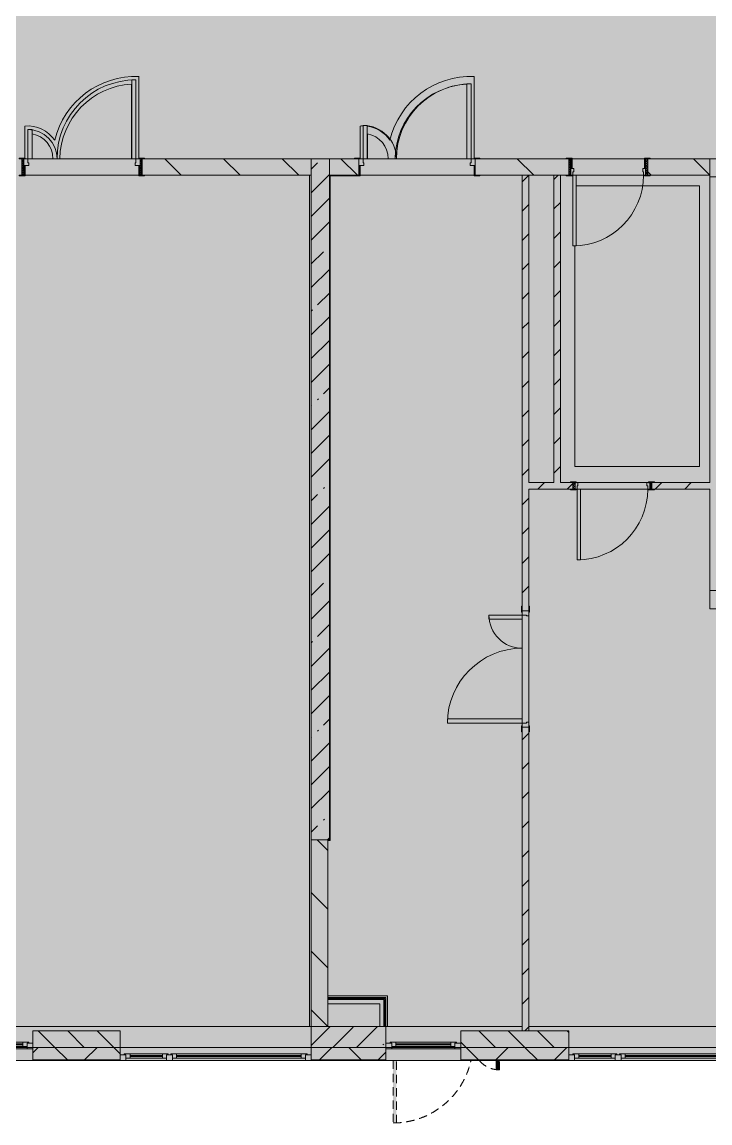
# Model space of a CAD drawing. Header units: millimetres. Extents: x 81037 to 284518, y -8553 to 29000.
# Drawn here: x 261157 to 269438, y -1010 to 12246 of the extents above; entities that cross this region are included whole.
import ezdxf

# ---------------------------------------------------------------- set-up
doc = ezdxf.new("R2010")
doc.units = ezdxf.units.MM
doc.linetypes.add('200_ШТРИХ__ш1_п0_6_', pattern=[160, 100, -60])
for name, color, linetype, lineweight, true_color in [('A-DETL-2', 7, 'Continuous', 5, 0x737373), ('A-DOOR-3', 7, 'Continuous', 5, 0xb7b7b7), ('A-DOOR-4', 7, 'Continuous', 5, 0xe2e2e2), ('A-DOOR-5', 7, 'Continuous', 5, 0xaaaaaa), ('A-DOOR-FRAM-3', 7, 'Continuous', 5, 0xe2e2e2), ('A-DOOR-FRAM-4', 7, 'Continuous', 5, 0xb7b7b7), ('A-DOOR-FRAM-5', 7, 'Continuous', 5, 0xaaaaaa), ('A-FLOR-3', 7, 'Continuous', 5, 0xb7b7b7), ('A-GLAZ-1', 7, 'Continuous', 5, 0x737373), ('A-WALL-5', 7, 'Continuous', 5, 0x737373), ('A-WALL-6', 7, 'Continuous', 9, 0x737373), ('I-WALL-5', 7, 'Continuous', 9, 0xe7e7e7), ('I-WALL-7', 7, 'Continuous', 5, 0x737373), ('S-COLS-2', 7, 'Continuous', 5, 0x737373)]:
    doc.layers.add(name, color=color, linetype=linetype, lineweight=lineweight, true_color=true_color)
doc.layers.add('A-DETL-GENF-6', color=7, linetype='Continuous', lineweight=9, true_color=0xc0c0c0, transparency=0.4)
for name, color, linetype, lineweight in [('A-DETL-MBND-1', 7, '200_ШТРИХ__ш1_п0_6_', 9), ('A-WALL-4', 7, 'Continuous', 5), ('I-WALL-6', 7, 'Continuous', 5), ('S-COLS-1', 7, 'Continuous', 5)]:
    doc.layers.add(name, color=color, linetype=linetype, lineweight=lineweight)
pattern_1 = [(135, (157507.65, 0), (-353.5534, -353.5534), [])]
pattern_2 = [(45, (157507.65, 0), (-176.7767, 176.7767), [])]
pattern_3 = [(45, (157507.65, 0), (-285.1231, 285.1231), []), (45, (157792.77, 0), (-285.1231, 285.1231), [504.031, -100.806, 16.764, -84.042])]
pattern_4 = [(45, (157507.65, 0), (-530.33, 530.33), []), (135, (157507.65, 0), (-530.33, -530.33), [])]

# ---------------------------------------------------------------- blocks, each defined once
blk = doc.blocks.new('120_Окно_СКБ_1Ст - 120_Окно_СКБ_1Ст 900х2500_h_ с форточкой-22876038-2_1_3_птичка')
at = {"layer": 'A-GLAZ-1'}
for p, q in [((-450, -127), (-450, -57)), ((-450, -57), (-380, -57)), ((450, -57), (-450, -57)), ((-380, -127), (-450, -127)), ((-450, -127), (-400, -127)), ((-380, -127), (-400, -127)), ((-400, -127), (-400, -137)), ((-380, -57), (-380, -127)), ((380, -87), (-380, -87)), ((-380, -87), (-380, -127)), ((-330, -137), (-330, -87)), ((-330, -107), (330, -107)), ((330, -117), (-330, -117)), ((330, -137), (330, -87)), ((380, -127), (380, -57)), ((380, -57), (450, -57)), ((380, -127), (380, -87)), ((450, -127), (380, -127)), ((400, -127), (380, -127)), ((400, -127), (450, -127)), ((400, -137), (400, -127)), ((450, -57), (450, -127)), ((-400, -137), (400, -137)), ((400, -137), (-400, -137))]:
    blk.add_line(p, q, dxfattribs=at)
blk = doc.blocks.new('110_Дверь_СКБ_2Ст - Д-2а_л_ Из коридора на лестницу-32216062-2_1_3_птичка')
at = {"layer": 'A-DOOR-4'}
for points in [[(612.5, 100), (662.5, 100), (662.5, 1000), (612.5, 1000), (612.5, 333.1)], [(-587.5, 100), (-587.5, 500), (-637.5, 500), (-637.5, 100)], [(712.5, -100), (712.5, 20), (697.5, 20), (697.5, -100)]]:
    blk.add_hatch(color=256, dxfattribs=at).paths.add_polyline_path(points)
h = blk.add_hatch(color=256, dxfattribs=at)
h.paths.add_polyline_path([(652.5, 20), (712.5, 20), (712.5, 100), (662.5, 100), (662.5, 50), (652.5, 50)])
h.paths.add_polyline_path([(-687.5, 20), (-627.5, 20), (-627.5, 50), (-637.5, 50), (-637.5, 100), (-687.5, 100)])
at = {"layer": 'A-DOOR-FRAM-3'}
for points in [[(-672.5, 100), (-672.5, 108), (-742.5, 108), (-742.5, 100)], [(-672.5, -100), (-672.5, 20), (-687.5, 20), (-687.5, -100)], [(767.5, 100), (767.5, 108), (697.5, 108), (697.5, 100)], [(-672.5, -108), (-672.5, -100), (-742.5, -100), (-742.5, -108)], [(767.5, -108), (767.5, -100), (697.5, -100), (697.5, -108)]]:
    blk.add_hatch(color=256, dxfattribs=at).paths.add_polyline_path(points)
at = {"layer": 'A-DOOR-3'}
for p, q in [((662.5, 1000), (612.5, 1000)), ((612.5, 1000), (612.5, 100)), ((662.5, 100), (662.5, 1000)), ((-637.5, 500), (-637.5, 100)), ((-587.5, 500), (-637.5, 500)), ((-587.5, 100), (-587.5, 500)), ((-637.5, 100), (-587.5, 100)), ((612.5, 100), (662.5, 100))]:
    blk.add_line(p, q, dxfattribs=at)
for centre, radius, start, end in [((662.5, 100), 900, 90, 180), ((-637.5, 100), 400, 360, 90)]:
    blk.add_arc(centre, radius, start, end, dxfattribs=at)
at = {"layer": 'A-DOOR-FRAM-4'}
for p, q in [((-672.5, 108), (-742.5, 108)), ((-742.5, 108), (-742.5, 100)), ((-742.5, 100), (-672.5, 100)), ((-637.5, 100), (-687.5, 100)), ((-687.5, 100), (-687.5, 20)), ((-687.5, 20), (-627.5, 20)), ((-672.5, 20), (-687.5, 20)), ((-687.5, 20), (-687.5, -100)), ((-672.5, 100), (-672.5, 108)), ((-672.5, -100), (-672.5, 20)), ((-637.5, 50), (-637.5, 100)), ((-627.5, 50), (-637.5, 50)), ((-627.5, 20), (-627.5, 50)), ((662.5, 50), (652.5, 50)), ((652.5, 50), (652.5, 20)), ((652.5, 20), (712.5, 20)), ((662.5, 100), (662.5, 50)), ((712.5, 100), (662.5, 100)), ((767.5, 108), (697.5, 108)), ((697.5, 108), (697.5, 100)), ((697.5, 100), (767.5, 100)), ((712.5, 20), (697.5, 20)), ((697.5, 20), (697.5, -100)), ((712.5, 20), (712.5, 100)), ((712.5, -100), (712.5, 20)), ((767.5, 100), (767.5, 108)), ((-672.5, -100), (-742.5, -100)), ((-742.5, -100), (-742.5, -108)), ((-742.5, -108), (-672.5, -108)), ((-687.5, -100), (-672.5, -100)), ((-672.5, -108), (-672.5, -100)), ((697.5, -100), (712.5, -100)), ((767.5, -100), (697.5, -100)), ((697.5, -100), (697.5, -108)), ((697.5, -108), (767.5, -108)), ((767.5, -108), (767.5, -100))]:
    blk.add_line(p, q, dxfattribs=at)
blk = doc.blocks.new('110_Дверь_СКБ_1Ст_Внутренняя1 - Д-8 950x2100h_охрана-V105-2_1_3_птичка')
at = {"layer": 'A-DOOR-4'}
h = blk.add_hatch(color=256, dxfattribs=at)
h.paths.add_polyline_path([(437.5, 100), (437.5, 60), (427.5, 60), (427.5, 20), (462.5, 20), (461.2, 100)])
h.paths.add_polyline_path([(-437.5, 100), (-437.5, 20), (-402.5, 20), (-402.5, 60), (-412.5, 60), (-412.5, 100)])
at = {"layer": 'A-DOOR-5'}
h = blk.add_hatch(dxfattribs=at)
h.set_pattern_fill('FP_6', color=256, style=0, pattern_type=2)
h.set_pattern_definition([(135, (1826.41, 164.685), (-14.14214, -14.14214), []), (225, (1826.41, 164.685), (14.14214, -14.14214), [])])
h.paths.add_polyline_path([(487.5, 100), (462.5, 100), (462.5, -100), (487.5, -100)])
at = {"layer": 'A-DOOR-FRAM-3'}
for points in [[(397.5, 950), (397.5, 100), (437.5, 100), (437.5, 950)], [(-422.5, 108), (-492.5, 108), (-492.5, 100), (-422.5, 100)], [(-422.5, 20), (-437.5, 20), (-437.5, -100), (-422.5, -100)], [(461.2, 108), (447.5, 108), (447.5, 100), (517.5, 100), (517.5, 108)], [(461.2, 20), (447.5, 20), (447.5, -100), (462.5, -100), (462.5, 20)], [(-422.5, -100), (-492.5, -100), (-492.5, -108), (-422.5, -108)], [(517.5, -100), (447.5, -100), (447.5, -108), (517.5, -108)]]:
    blk.add_hatch(color=256, dxfattribs=at).paths.add_polyline_path(points)
at = {"layer": 'A-DOOR-FRAM-5'}
h = blk.add_hatch(dxfattribs=at)
h.set_pattern_fill('FP_7', color=256, style=0, pattern_type=2)
h.set_pattern_definition([(45, (-296.384, 164.685), (-14.1421, 14.1421), []), (135, (-296.384, 164.685), (-14.1421, -14.1421), [])])
h.paths.add_polyline_path([(-437.5, 100), (-462.5, 100), (-462.5, -100), (-437.5, -100)])
at = {"layer": 'A-DOOR-3'}
for p, q in [((437.5, 950), (397.5, 950)), ((397.5, 950), (397.5, 100)), ((437.5, 100), (437.5, 950)), ((397.5, 100), (437.5, 100))]:
    blk.add_line(p, q, dxfattribs=at)
blk.add_arc((437.5, 100), 850, 90, 180, dxfattribs=at)
at = {"layer": 'A-DOOR-FRAM-4'}
for p, q in [((-422.5, 108), (-492.5, 108)), ((-492.5, 108), (-492.5, 100)), ((-492.5, 100), (-422.5, 100)), ((-437.5, 100), (-462.5, 100)), ((-462.5, 100), (-462.5, -100)), ((-412.5, 100), (-437.5, 100)), ((-437.5, 100), (-437.5, 20)), ((-437.5, -100), (-437.5, 100)), ((-422.5, 100), (-437.5, 100)), ((-437.5, 100), (-437.5, 99)), ((-437.5, 99), (-422.5, 99)), ((-437.5, 20), (-402.5, 20)), ((-422.5, 20), (-437.5, 20)), ((-437.5, 20), (-437.5, -100)), ((-422.5, 100), (-422.5, 108)), ((-422.5, 99), (-422.5, 100)), ((-422.5, -100), (-422.5, 20)), ((-412.5, 60), (-412.5, 100)), ((-402.5, 60), (-412.5, 60)), ((-402.5, 20), (-402.5, 60)), ((437.5, 60), (427.5, 60)), ((427.5, 60), (427.5, 20)), ((427.5, 20), (462.5, 20)), ((437.5, 100), (437.5, 60)), ((462.5, 100), (437.5, 100)), ((517.5, 108), (447.5, 108)), ((447.5, 108), (447.5, 100)), ((462.5, 100), (447.5, 100)), ((447.5, 100), (447.5, 99)), ((447.5, 100), (517.5, 100)), ((447.5, 99), (462.5, 99)), ((462.5, 20), (447.5, 20)), ((447.5, 20), (447.5, -100)), ((462.5, 20), (462.5, 100)), ((487.5, 100), (462.5, 100)), ((462.5, 100), (462.5, -100)), ((462.5, 99), (462.5, 100)), ((462.5, -100), (462.5, 20)), ((487.5, -100), (487.5, 100)), ((517.5, 100), (517.5, 108)), ((-422.5, -100), (-492.5, -100)), ((-492.5, -100), (-492.5, -108)), ((-492.5, -108), (-422.5, -108)), ((-462.5, -100), (-437.5, -100)), ((-437.5, -100), (-422.5, -100)), ((-422.5, -108), (-422.5, -100)), ((447.5, -100), (462.5, -100)), ((517.5, -100), (447.5, -100)), ((447.5, -100), (447.5, -108)), ((447.5, -108), (517.5, -108)), ((462.5, -100), (487.5, -100)), ((517.5, -108), (517.5, -100))]:
    blk.add_line(p, q, dxfattribs=at)
blk = doc.blocks.new('110_Дверь_СКБ_1Ст_Внутренняя1 - Д-8 950x2100h_охрана-V106-2_1_3_птичка')
at = {"layer": 'A-DOOR-4'}
h = blk.add_hatch(color=256, dxfattribs=at)
h.paths.add_polyline_path([(437, 40), (437, 0), (427, 0), (427, -40), (462, -40), (462, 40)])
h.paths.add_polyline_path([(-413, 40), (-438, 40), (-438, -40), (-403, -40), (-403, 0), (-413, 0)])
at = {"layer": 'A-DOOR-5'}
h = blk.add_hatch(dxfattribs=at)
h.set_pattern_fill('FP_15', color=256, style=0, pattern_type=2)
h.set_pattern_definition([(135, (1826.41, 104.685), (-14.14214, -14.14214), []), (225, (1826.41, 104.685), (14.14214, -14.14214), [])])
h.paths.add_polyline_path([(487, 40), (462, 40), (462, -40), (487, -40)])
at = {"layer": 'A-DOOR-FRAM-3'}
for points in [[(437, 890), (397, 890), (397, 40), (437, 40), (437, 67)], [(-493, 48), (-493, 40), (-423, 40), (-423, 48)], [(517, 48), (447, 48), (447, 40), (517, 40)], [(-423, -40), (-493, -40), (-493, -48), (-423, -48)], [(447, -40), (447, -48), (517, -48), (517, -40)]]:
    blk.add_hatch(color=256, dxfattribs=at).paths.add_polyline_path(points)
at = {"layer": 'A-DOOR-FRAM-5'}
h = blk.add_hatch(dxfattribs=at)
h.set_pattern_fill('FP_16', color=256, style=0, pattern_type=2)
h.set_pattern_definition([(45, (-296.384, 104.685), (-14.1421, 14.1421), []), (135, (-296.384, 104.685), (-14.1421, -14.1421), [])])
h.paths.add_polyline_path([(-438, 40), (-463, 40), (-463, -40), (-438, -40)])
at = {"layer": 'A-DOOR-3'}
for p, q in [((437, 890), (397, 890)), ((397, 890), (397, 40)), ((437, 40), (437, 890)), ((397, 40), (437, 40))]:
    blk.add_line(p, q, dxfattribs=at)
blk.add_arc((437, 40), 850, 90, 180, dxfattribs=at)
at = {"layer": 'A-DOOR-FRAM-4'}
for p, q in [((-423, 48), (-493, 48)), ((-493, 48), (-493, 40)), ((-493, 40), (-423, 40)), ((-438, 40), (-463, 40)), ((-463, 40), (-463, -40)), ((-413, 40), (-438, 40)), ((-438, 40), (-438, -40)), ((-438, -40), (-438, 40)), ((-423, 40), (-438, 40)), ((-438, 40), (-438, 39)), ((-438, 39), (-423, 39)), ((-423, 40), (-423, 48)), ((-423, 39), (-423, 40)), ((-413, 0), (-413, 40)), ((-403, 0), (-413, 0)), ((-403, -40), (-403, 0)), ((437, 0), (427, 0)), ((427, 0), (427, -40)), ((437, 40), (437, 0)), ((462, 40), (437, 40)), ((517, 48), (447, 48)), ((447, 48), (447, 40)), ((462, 40), (447, 40)), ((447, 40), (447, 39)), ((447, 40), (517, 40)), ((447, 39), (462, 39)), ((462, -40), (462, 40)), ((487, 40), (462, 40)), ((462, 40), (462, -40)), ((462, 39), (462, 40)), ((487, -40), (487, 40)), ((517, 40), (517, 48)), ((-423, -40), (-493, -40)), ((-493, -40), (-493, -48)), ((-493, -48), (-423, -48)), ((-463, -40), (-438, -40)), ((-423, -39), (-438, -39)), ((-438, -39), (-438, -40)), ((-438, -40), (-403, -40)), ((-438, -40), (-423, -40)), ((-423, -40), (-423, -39)), ((-423, -48), (-423, -40)), ((427, -40), (462, -40)), ((462, -39), (447, -39)), ((447, -39), (447, -40)), ((447, -40), (462, -40)), ((517, -40), (447, -40)), ((447, -40), (447, -48)), ((447, -48), (517, -48)), ((462, -40), (462, -39)), ((462, -40), (487, -40)), ((517, -48), (517, -40))]:
    blk.add_line(p, q, dxfattribs=at)
blk = doc.blocks.new('110_Дверь_СКБ_2Ст - Д-6_л__ ДОО_Дв_1450x2100h_Дверь из раздевальной в коридор-V107-2_1_3_птичка')
at = {"layer": 'A-DOOR-4'}
for points in [[(662.5, 100), (662.5, 1050), (612.5, 1050), (612.5, 100)], [(-587.5, 100), (-587.5, 450), (-637.5, 450), (-637.5, 100)]]:
    blk.add_hatch(color=256, dxfattribs=at).paths.add_polyline_path(points)
h = blk.add_hatch(color=256, dxfattribs=at)
h.paths.add_polyline_path([(652.5, 20), (712.5, 20), (712.5, 100), (662.5, 100), (662.5, 50), (652.5, 50)])
h.paths.add_polyline_path([(-687.5, 20), (-627.5, 20), (-627.5, 50), (-637.5, 50), (-637.5, 100), (-687.5, 100)])
at = {"layer": 'A-DOOR-5'}
h = blk.add_hatch(dxfattribs=at)
h.set_pattern_fill('FP_17', color=256, style=0, pattern_type=2)
h.set_pattern_definition([(135, (1576.41, 164.685), (-14.14214, -14.14214), []), (225, (1576.41, 164.685), (14.14214, -14.14214), [])])
h.paths.add_polyline_path([(737.5, -100), (737.5, 100), (712.5, 100), (712.5, -100)])
at = {"layer": 'A-DOOR-FRAM-3'}
for points in [[(-672.5, 100), (-672.5, 108), (-742.5, 108), (-742.5, 100), (-691, 100)], [(-672.5, -100), (-672.5, 20), (-687.5, 20), (-687.5, -100)], [(767.5, 100), (767.5, 108), (697.5, 108), (697.5, 100)], [(712.5, -100), (712.5, 20), (697.5, 20), (697.5, -100)], [(-742.5, -108), (-672.5, -108), (-672.5, -100), (-742.5, -100)], [(767.5, -108), (767.5, -100), (697.5, -100), (697.5, -108)]]:
    blk.add_hatch(color=256, dxfattribs=at).paths.add_polyline_path(points)
at = {"layer": 'A-DOOR-FRAM-5'}
h = blk.add_hatch(dxfattribs=at)
h.set_pattern_fill('FP_18', color=256, style=0, pattern_type=2)
h.set_pattern_definition([(45, (-546.384, 164.685), (-14.1421, 14.1421), []), (135, (-546.384, 164.685), (-14.1421, -14.1421), [])])
h.paths.add_polyline_path([(-687.5, -100), (-691, 100), (-712.5, 100), (-712.5, -100), (-691, -100)])
at = {"layer": 'A-DOOR-3'}
for p, q in [((662.5, 1050), (612.5, 1050)), ((612.5, 1050), (612.5, 100)), ((662.5, 100), (662.5, 1050)), ((-637.5, 450), (-637.5, 100)), ((-587.5, 450), (-637.5, 450)), ((-587.5, 100), (-587.5, 450)), ((-637.5, 100), (-587.5, 100)), ((612.5, 100), (662.5, 100))]:
    blk.add_line(p, q, dxfattribs=at)
for centre, radius, start, end in [((662.5, 100), 950, 90, 180), ((-637.5, 100), 350, 360, 90)]:
    blk.add_arc(centre, radius, start, end, dxfattribs=at)
at = {"layer": 'A-DOOR-FRAM-4'}
for p, q in [((-672.5, 108), (-742.5, 108)), ((-742.5, 108), (-742.5, 100)), ((-742.5, 100), (-672.5, 100)), ((-687.5, 100), (-712.5, 100)), ((-712.5, 100), (-712.5, -100)), ((-637.5, 100), (-687.5, 100)), ((-687.5, 100), (-687.5, 20)), ((-687.5, -100), (-687.5, 100)), ((-687.5, 20), (-627.5, 20)), ((-672.5, 20), (-687.5, 20)), ((-687.5, 20), (-687.5, -100)), ((-672.5, 100), (-672.5, 108)), ((-672.5, -100), (-672.5, 20)), ((-637.5, 50), (-637.5, 100)), ((-627.5, 50), (-637.5, 50)), ((-627.5, 20), (-627.5, 50)), ((662.5, 50), (652.5, 50)), ((652.5, 50), (652.5, 20)), ((652.5, 20), (712.5, 20)), ((662.5, 100), (662.5, 50)), ((712.5, 100), (662.5, 100)), ((767.5, 108), (697.5, 108)), ((697.5, 108), (697.5, 100)), ((697.5, 100), (767.5, 100)), ((712.5, 20), (697.5, 20)), ((697.5, 20), (697.5, -100)), ((712.5, 20), (712.5, 100)), ((737.5, 100), (712.5, 100)), ((712.5, 100), (712.5, -100)), ((712.5, -100), (712.5, 20)), ((737.5, -100), (737.5, 100)), ((767.5, 100), (767.5, 108)), ((-672.5, -100), (-742.5, -100)), ((-742.5, -100), (-742.5, -108)), ((-742.5, -108), (-672.5, -108)), ((-712.5, -100), (-687.5, -100)), ((-687.5, -100), (-672.5, -100)), ((-672.5, -108), (-672.5, -100)), ((697.5, -100), (712.5, -100)), ((767.5, -100), (697.5, -100)), ((697.5, -100), (697.5, -108)), ((697.5, -108), (767.5, -108)), ((712.5, -100), (737.5, -100)), ((767.5, -108), (767.5, -100))]:
    blk.add_line(p, q, dxfattribs=at)
blk = doc.blocks.new('110_Дверь_СКБ_2Ст_Наружная - ДН-5_л__ Двухстворчатая 1350 х3800 _h_ в свету с верхним остеклением-21877029-2_1_3_птичка')
at = {"layer": 'A-DETL-MBND-1'}
for points in [[(619, 1010), (619, 258), (659, 258), (659, 1010)], [(-621, 370), (-621, 258), (-581, 258), (-581, 370)]]:
    blk.add_hatch(color=256, dxfattribs=at).paths.add_polyline_path(points)
for p, q in [((659, 1010), (619, 1010)), ((619, 1010), (619, 258)), ((659, 258), (659, 1010)), ((-621, 370), (-621, 258)), ((-581, 370), (-621, 370)), ((-581, 258), (-581, 370))]:
    blk.add_line(p, q, dxfattribs=at)
for centre, radius, start, end in [((659, 50), 960, 90, 167.443), ((-621, 50), 320, 42.2942, 90)]:
    blk.add_arc(centre, radius, start, end, dxfattribs=at)
blk = doc.blocks.new('120_Окно_СКБ_2Ст_Фрамуга сверху - 120_Окно_СКБ_2Ст_2300х2500_h_ ДОО-22877051-2_1_3_птичка')
at = {"layer": 'A-GLAZ-1'}
for p, q in [((-1150, 13), (-1150, 83)), ((-1150, 83), (-1080, 83)), ((1150, 83), (-1150, 83)), ((-1080, 13), (-1150, 13)), ((-1150, 13), (-1100, 13)), ((-1080, 13), (-1100, 13)), ((-1100, 13), (-1100, 3)), ((-1100, 3), (540, 3)), ((540, 3), (-1100, 3)), ((-1080, 83), (-1080, 13)), ((-1080, 83), (1080, 83)), ((520, 53), (-1080, 53)), ((-1080, 53), (-1080, 13)), ((-1030, 3), (-1030, 53)), ((-1030, 33), (470, 33)), ((470, 23), (-1030, 23)), ((470, 3), (470, 53)), ((520, 13), (520, 83)), ((520, 83), (590, 83)), ((520, 13), (520, 53)), ((590, 13), (520, 13)), ((540, 13), (520, 13)), ((540, 13), (570, 13)), ((540, 13), (570, 13)), ((540, 3), (540, 13)), ((590, 13), (570, 13)), ((570, 13), (570, 3)), ((570, 3), (1100, 3)), ((1100, 3), (570, 3)), ((590, 83), (590, 13)), ((1080, 53), (590, 53)), ((590, 53), (590, 13)), ((640, 3), (640, 53)), ((640, 33), (1030, 33)), ((1030, 23), (640, 23)), ((1030, 3), (1030, 53)), ((1080, 13), (1080, 83)), ((1080, 83), (1150, 83)), ((1080, 13), (1080, 53)), ((1150, 13), (1080, 13)), ((1100, 13), (1080, 13)), ((1100, 13), (1150, 13)), ((1100, 3), (1100, 13)), ((1150, 83), (1150, 13))]:
    blk.add_line(p, q, dxfattribs=at)
blk = doc.blocks.new('110_Дверь_СКБ_2Ст - Д-5_п_ Из игровой в коридор-32351726-2_1_3_птичка')
at = {"layer": 'A-DOOR-4'}
h = blk.add_hatch(color=256, dxfattribs=at)
h.paths.add_polyline_path([(712, -40), (712, 40), (652, 40), (652, 10), (662, 10), (662, -40)])
h.paths.add_polyline_path([(-628, 40), (-688, 40), (-688, -40), (-638, -40), (-638, 10), (-628, 10)])
for points in [[(-588, -440), (-588, -40), (-638, -40), (-638, -440)], [(662, -40), (612, -40), (612, -940), (662, -940)]]:
    blk.add_hatch(color=256, dxfattribs=at).paths.add_polyline_path(points)
at = {"layer": 'A-DOOR-FRAM-3'}
for points in [[(-673, 48), (-743, 48), (-743, 40), (-673, 40)], [(767, 48), (697, 48), (697, 40), (767, 40)], [(-673, -40), (-743, -40), (-743, -48), (-673, -48)], [(767, -40), (697, -40), (697, -48), (767, -48)]]:
    blk.add_hatch(color=256, dxfattribs=at).paths.add_polyline_path(points)
at = {"layer": 'A-DOOR-3'}
for p, q in [((-638, -40), (-588, -40)), ((-638, -440), (-638, -40)), ((-588, -40), (-588, -440)), ((612, -40), (662, -40)), ((612, -940), (612, -40)), ((662, -40), (662, -940)), ((-588, -440), (-638, -440)), ((662, -940), (612, -940))]:
    blk.add_line(p, q, dxfattribs=at)
for centre, radius, start, end in [((-638, -40), 400, 270, 0), ((662, -40), 900, 180, 270)]:
    blk.add_arc(centre, radius, start, end, dxfattribs=at)
at = {"layer": 'A-DOOR-FRAM-4'}
for p, q in [((-743, 48), (-673, 48)), ((-743, 40), (-743, 48)), ((-673, 40), (-743, 40)), ((-688, 40), (-628, 40)), ((-688, -40), (-688, 40)), ((-688, 40), (-673, 40)), ((-688, 39), (-688, 40)), ((-673, 39), (-688, 39)), ((-673, 48), (-673, 40)), ((-673, 40), (-673, 39)), ((-638, 10), (-638, -40)), ((-628, 10), (-638, 10)), ((-628, 40), (-628, 10)), ((652, 40), (712, 40)), ((652, 10), (652, 40)), ((662, 10), (652, 10)), ((662, -40), (662, 10)), ((697, 40), (697, 48)), ((697, 48), (767, 48)), ((697, 39), (697, 40)), ((697, 40), (712, 40)), ((767, 40), (697, 40)), ((712, 39), (697, 39)), ((712, 40), (712, -40)), ((712, 40), (712, 39)), ((767, 48), (767, 40)), ((-743, -40), (-673, -40)), ((-743, -48), (-743, -40)), ((-673, -48), (-743, -48)), ((-638, -40), (-688, -40)), ((-673, -40), (-673, -48)), ((712, -40), (662, -40)), ((697, -48), (697, -40)), ((697, -40), (767, -40)), ((767, -48), (697, -48)), ((767, -40), (767, -48))]:
    blk.add_line(p, q, dxfattribs=at)

msp = doc.modelspace()

# ---------------------------------------------------------------- hatches: boundary and pattern name
at = {"layer": 'A-DETL-GENF-6'}
msp.add_hatch(color=256, dxfattribs=at).paths.add_polyline_path([(279724.6, -258), (282745.7, -258), (282745.7, 21558), (250815.7, 21558), (250815.7, 27348), (242367.7, 27348), (242367.7, 5750), (246709.7, 5750), (246709.7, -258), (278797.1, -258)])
at = {"layer": 'A-WALL-4'}
h = msp.add_hatch(dxfattribs=at)
h.set_pattern_fill('FP_81', color=256, style=0, pattern_type=2)
h.set_pattern_definition([(135, (157507.65, 0), (-176.7767, -176.7767), [])])
h.paths.add_polyline_path([(280337.7, -100), (280337.7, 100), (279537.7, 100), (279537.7, -100), (279724.6, -100)])
h.paths.add_polyline_path([(266739.3, -100), (267737.7, -100), (267737.7, 100), (266437.7, 100), (266437.7, -100)])
h.paths.add_polyline_path([(276478.3, -100), (276837.7, -100), (276837.7, 100), (276337.7, 100), (276337.7, -100)])
h.paths.add_polyline_path([(271187.7, -100), (271187.7, 100), (270937.7, 100), (270937.7, -100)])
h.paths.add_polyline_path([(272087.7, -100), (273137.7, -100), (273137.7, 100), (272087.7, 100)])
h.paths.add_polyline_path([(261287.7, -100), (262337.7, -100), (262337.7, 100), (261287.7, 100)])
h.paths.add_polyline_path([(258337.7, -100), (259237.7, -100), (259237.7, 100), (258337.7, 100)])
h.paths.add_polyline_path([(256537.7, -100), (256536.6, 100), (253187.7, 100), (253187.7, -100), (256536.6, -100)])
h.paths.add_polyline_path([(252287.7, -100), (252287.7, 100), (252037.7, 100), (252037.7, -100)])
h.paths.add_polyline_path([(260246.7, -100), (260387.7, -100), (260387.7, 100), (260137.7, 100), (260137.7, -100)])
h.paths.add_polyline_path([(250237.7, -100), (250237.7, 100), (249437.7, 100), (249437.7, -100), (250044, -100)])
h = msp.add_hatch(dxfattribs=at)
h.set_pattern_fill('FP_71', color=256, style=0, pattern_type=2)
h.set_pattern_definition([(45, (157507.65, 0), (-353.5534, 353.5534), []), (135, (157507.65, 0), (-353.5534, -353.5534), [])])
h.paths.add_polyline_path([(277737.7, -250), (278637.7, -250), (278637.7, -100), (277737.7, -100)])
h.paths.add_polyline_path([(279537.7, -250), (280337.7, -250), (280337.7, -100), (279537.7, -100)])
h.paths.add_polyline_path([(282507.2, -250), (282587.7, -250), (282587.7, -100), (281237.7, -100), (281237.7, -250), (281579.6, -250)])
h.paths.add_polyline_path([(264884.3, -250), (265537.7, -250), (265537.7, -100), (264637.7, -100), (264637.7, -250)])
h.paths.add_polyline_path([(271187.7, -250), (271187.7, -100), (270037.7, -100), (270037.7, -250), (270449.4, -250)])
h.paths.add_polyline_path([(273137.7, -250), (273137.7, -100), (272087.7, -100), (272087.7, -250), (272304.4, -250)])
h.paths.add_polyline_path([(266437.7, -250), (267737.7, -250), (267737.7, -100), (266437.7, -100)])
h.paths.add_polyline_path([(275437.7, -250), (276837.7, -250), (276837.7, -100), (275437.7, -100)])
h.paths.add_polyline_path([(260246.7, -250), (260387.7, -250), (260387.7, -100), (258337.7, -100), (258337.7, -250), (259319.2, -250)])
h.paths.add_polyline_path([(261287.7, -250), (262337.7, -250), (262337.7, -100), (261287.7, -100)])
h.paths.add_polyline_path([(256537.7, -250), (257437.7, -250), (257437.7, -100), (253187.7, -100), (253187.7, -250), (256536.6, -250)])
h.paths.add_polyline_path([(251137.7, -250), (252287.7, -250), (252287.7, -100), (251137.7, -100)])
h.paths.add_polyline_path([(249580.2, -250), (250237.7, -250), (250237.7, -100), (249437.7, -100), (249437.7, -250)])
h.paths.add_polyline_path([(248537.7, -250), (248537.7, -100), (246717.7, -100), (246717.7, -250), (247261.4, -250)])
at = {"layer": 'I-WALL-5'}
for points in [[(265462.7, 426), (265462.7, 476), (264837.7, 476), (264837.7, 426), (264884.3, 426)], [(265462.7, 150), (265512.7, 150), (265512.7, 476), (265462.7, 476), (265462.7, 230.5)]]:
    msp.add_hatch(color=256, dxfattribs=at).paths.add_polyline_path(points)
at = {"layer": 'I-WALL-6'}
h = msp.add_hatch(dxfattribs=at)
h.set_pattern_fill('FP_82', color=256, style=0, pattern_type=2)
h.set_pattern_definition(pattern_1)
h.paths.add_polyline_path([(263956.8, 10400), (264637.7, 10400), (264637.7, 10600), (262602.7, 10600), (262602.7, 10400), (262632.7, 10400)])
h.paths.add_polyline_path([(260246.7, 10400), (261152.7, 10400), (261152.7, 10600), (259117.7, 10600), (259117.7, 10400)])
h = msp.add_hatch(dxfattribs=at)
h.set_pattern_fill('FP_79', color=256, style=0, pattern_type=2)
h.set_pattern_definition(pattern_3)
h.paths.add_polyline_path([(264857.7, 2400), (264857.7, 10600), (264637.7, 10600), (264637.7, 2400)])
h = msp.add_hatch(dxfattribs=at)
h.set_pattern_fill('FP_82', color=256, style=0, pattern_type=2)
h.set_pattern_definition(pattern_1)
h.paths.add_polyline_path([(278717.7, 10400), (278717.7, 10600), (276837.7, 10600), (276837.7, 10400), (276942, 10400)])
h.paths.add_polyline_path([(267146.6, 10400), (267737.7, 10400), (267737.7, 10600), (266612.7, 10600), (266612.7, 10400), (266739.3, 10400)])
h.paths.add_polyline_path([(265212.7, 10400), (265212.7, 10600), (264857.7, 10600), (264857.7, 10400), (265157.7, 10400)])
h.paths.add_polyline_path([(269058.1, 10400), (269437.7, 10400), (269437.7, 10600), (268687.7, 10600), (268687.7, 10400), (268717.7, 10400)])
h = msp.add_hatch(dxfattribs=at)
h.set_pattern_fill('FP_83', color=256, style=0, pattern_type=2)
h.set_pattern_definition(pattern_2)
h.paths.add_polyline_path([(267203.1, 100), (267257.7, 100), (267257.7, 3755), (267177.7, 3755), (267177.7, 100)])
h.paths.add_polyline_path([(267177.7, 5155), (267257.7, 5155), (267257.7, 10400), (267177.7, 10400), (267177.7, 5210)])
h = msp.add_hatch(dxfattribs=at)
h.set_pattern_fill('FP_83', color=256, style=0, pattern_type=2)
h.set_pattern_definition(pattern_2)
h.paths.add_polyline_path([(267637.7, 6700), (267637.7, 10400), (267557.7, 10400), (267557.7, 6700)])
h = msp.add_hatch(dxfattribs=at)
h.set_pattern_fill('FP_83', color=256, style=0, pattern_type=2)
h.set_pattern_definition(pattern_2)
h.paths.add_polyline_path([(267257.7, 6620), (267787.7, 6620), (267787.7, 6700), (267257.7, 6700)])
h.paths.add_polyline_path([(268737.7, 6620), (269437.7, 6620), (269437.7, 6700), (268737.7, 6700)])
h = msp.add_hatch(dxfattribs=at)
h.set_pattern_fill('FP_82', color=256, style=0, pattern_type=2)
h.set_pattern_definition(pattern_1)
h.paths.add_polyline_path([(264837.7, 150), (264837.7, 2400), (264637.7, 2400), (264637.7, 150)])
h = msp.add_hatch(dxfattribs=at)
h.set_pattern_fill('FP_165', color=256, style=0, pattern_type=2)
h.set_pattern_definition(pattern_4)
h.paths.add_polyline_path([(265525.2, 488.5), (265525.2, 501), (264837.7, 501), (264837.7, 488.5), (265512.7, 488.5)])
h = msp.add_hatch(dxfattribs=at)
h.set_pattern_fill('FP_165', color=256, style=0, pattern_type=2)
h.set_pattern_definition(pattern_4)
h.paths.add_polyline_path([(265462.7, 476), (265512.7, 476), (265512.7, 488.5), (264837.7, 488.5), (264837.7, 476), (264884.3, 476)])
h = msp.add_hatch(dxfattribs=at)
h.set_pattern_fill('FP_165', color=256, style=0, pattern_type=2)
h.set_pattern_definition(pattern_4)
h.paths.add_polyline_path([(265512.7, 150), (265525.2, 150), (265525.2, 488.5), (265512.7, 488.5), (265512.7, 230.5)])
h = msp.add_hatch(dxfattribs=at)
h.set_pattern_fill('FP_165', color=256, style=0, pattern_type=2)
h.set_pattern_definition(pattern_4)
h.paths.add_polyline_path([(265525.2, 150), (265537.7, 150), (265537.7, 501), (265525.2, 501), (265525.2, 230.5)])
at = {"layer": 'S-COLS-1'}
h = msp.add_hatch(dxfattribs=at)
h.set_pattern_fill('FP_79', color=256, style=0, pattern_type=2)
h.set_pattern_definition(pattern_3)
h.paths.add_polyline_path([(264637.7, -100), (265537.7, -100), (265537.7, 150), (264637.7, 150)])

# ---------------------------------------------------------------- linework, layer by layer
at = {"layer": 'A-DETL-2'}
for p, q in [((269311.1, 10273.7), (267827.7, 10273.7)), ((269311.1, 6893.7), (269311.1, 10273.7)), ((267811.1, 9550), (267811.1, 6893.7)), ((267811.1, 6893.7), (269311.1, 6893.7))]:
    msp.add_line(p, q, dxfattribs=at)
at = {"layer": 'A-FLOR-3'}
for p, q in [((262564.7, 10608), (262564.7, 11588.1)), ((266599.7, 10608), (266599.7, 11588.1)), ((262474.7, 11497.8), (262474.7, 10600)), ((266509.7, 11497.8), (266509.7, 10600)), ((261190.6, 10993.6), (261190.6, 10608)), ((261280.6, 10600), (261280.6, 10899.7)), ((265225.6, 10993.6), (265225.6, 10608)), ((265315.6, 10600), (265315.6, 10899.7)), ((261612.3, 10600), (261280.6, 10600)), ((265315.6, 10600), (265647.3, 10600)), ((264617.7, 150), (264617.7, 10400)), ((265157.7, 10392), (264867.7, 10392)), ((264867.7, 10392), (264867.7, 2392)), ((264867.7, 2392), (264837.7, 2392)), ((264837.7, 521), (265557.7, 521)), ((265557.7, 521), (265557.7, 150))]:
    msp.add_line(p, q, dxfattribs=at)
for centre, radius, start, end in [((262522.2, 10589), 1000, 87.56236, 166.45029), ((266557.2, 10589), 1000, 87.56236, 166.45029), ((262522.2, 10589), 910, 92.99005, 179.3074), ((266557.2, 10589), 910, 92.99005, 179.3074), ((261224.2, 10600), 395, 34.42231, 94.87345), ((261224.2, 10600), 305, 360, 79.33549), ((265259.2, 10600), 395, 89.4985, 94.87345), ((265259.2, 10600), 395, 34.42231, 82.19504), ((265259.2, 10600), 305, 360, 79.33549)]:
    msp.add_arc(centre, radius, start, end, dxfattribs=at)
at = {"layer": 'A-WALL-5'}
for p, q in [((262337.7, 100), (261287.7, 100)), ((261287.7, 100), (261287.7, -258)), ((262337.7, -258), (262337.7, 100)), ((267177.7, 100), (266437.7, 100)), ((266437.7, 100), (266437.7, -258)), ((267737.7, 100), (267257.7, 100)), ((267737.7, -258), (267737.7, 100)), ((260387.7, -100), (261287.7, -100)), ((264637.7, -100), (264637.7, -258)), ((264637.7, -100), (265537.7, -100)), ((265537.7, -258), (265537.7, -100)), ((250237.7, -258), (264637.7, -258)), ((277737.7, -258), (264637.7, -258))]:
    msp.add_line(p, q, dxfattribs=at)
at = {"layer": 'A-WALL-6'}
for p, q in [((264637.7, 10400), (264637.7, 10600)), ((264857.7, 10600), (264857.7, 10400)), ((269437.7, 10400), (269437.7, 10600)), ((267257.7, 10400), (267177.7, 10400)), ((267637.7, 10400), (267557.7, 10400)), ((269517.7, 10380), (269437.7, 10380)), ((269437.7, 5400), (269517.7, 5400)), ((264837.7, 488.5), (265525.2, 488.5)), ((264837.7, 476), (265512.7, 476)), ((265512.7, 476), (265512.7, 150)), ((265525.2, 488.5), (265525.2, 150)), ((267177.7, 100), (267257.7, 100)), ((261287.7, -100), (262337.7, -100)), ((262337.7, -100), (261287.7, -100)), ((266437.7, -100), (267737.7, -100)), ((267737.7, -100), (266437.7, -100)), ((261287.7, -250), (262337.7, -250)), ((261287.7, -253), (262337.7, -253)), ((264637.7, -250), (265537.7, -250)), ((264637.7, -253), (265537.7, -253)), ((266437.7, -250), (267737.7, -250)), ((266437.7, -253), (267737.7, -253))]:
    msp.add_line(p, q, dxfattribs=at)
at = {"layer": 'I-WALL-7'}
for p, q in [((261612.3, 10600), (262474.7, 10600)), ((265157.7, 10600), (262632.7, 10600)), ((265647.3, 10600), (266509.7, 10600)), ((267707.7, 10600), (266667.7, 10600)), ((267777.7, 10600), (268647.7, 10600)), ((278717.7, 10600), (268717.7, 10600)), ((262562.7, 10400), (261192.7, 10400)), ((262632.7, 10400), (264637.7, 10400)), ((264637.7, 10400), (264637.7, 150)), ((264857.7, 10400), (265157.7, 10400)), ((264857.7, 2400), (264857.7, 10400)), ((266597.7, 10400), (265227.7, 10400)), ((266667.7, 10400), (267177.7, 10400)), ((267177.7, 10400), (267177.7, 5210)), ((267257.7, 10400), (267557.7, 10400)), ((267257.7, 6700), (267257.7, 10400)), ((267557.7, 10400), (267557.7, 6700)), ((267637.7, 10400), (267707.7, 10400)), ((267637.7, 10064.5), (267637.7, 10400)), ((268637.7, 10400), (267827.7, 10400)), ((268717.7, 10400), (269437.7, 10400)), ((269437.7, 10400), (269437.7, 6700)), ((267637.7, 6700), (267637.7, 10064.1)), ((267557.7, 6700), (267257.7, 6700)), ((267757.7, 6700), (267637.7, 6700)), ((267847.7, 6700), (268677.7, 6700)), ((269437.7, 6700), (268767.7, 6700)), ((267257.7, 6620), (267757.7, 6620)), ((267257.7, 5210), (267257.7, 6620)), ((268687.7, 6620), (267877.7, 6620)), ((268767.7, 6620), (269437.7, 6620)), ((269437.7, 6620), (269437.7, 5180)), ((269437.7, 5180), (274857.7, 5180)), ((267177.7, 3855), (267177.7, 5055)), ((267257.7, 5095), (267257.7, 3815)), ((267177.7, 3700), (267177.7, 100)), ((267257.7, 100), (267257.7, 3700)), ((264857.7, 2400), (264637.7, 2400)), ((264837.7, 150), (264837.7, 2400)), ((265537.7, 501), (264837.7, 501)), ((264837.7, 426), (265462.7, 426)), ((265462.7, 426), (265462.7, 150)), ((265537.7, 150), (265537.7, 501)), ((260137.7, 150), (264637.7, 150)), ((264637.7, 150), (264837.7, 150)), ((265462.7, 150), (265537.7, 150)), ((265537.7, 150), (267177.7, 150)), ((267257.7, 150), (270037.7, 150)), ((264637.7, -100), (262337.7, -100)), ((266437.7, -100), (265537.7, -100)), ((270037.7, -100), (267737.7, -100))]:
    msp.add_line(p, q, dxfattribs=at)
at = {"layer": 'S-COLS-2'}
for p, q in [((265537.7, 150), (264637.7, 150)), ((264637.7, 150), (264637.7, -100)), ((265537.7, -100), (265537.7, 150)), ((264637.7, -100), (265537.7, -100))]:
    msp.add_line(p, q, dxfattribs=at)

# ---------------------------------------------------------------- block references
at = {"layer": 'A-DETL-MBND-1', "rotation": 180}
msp.add_blockref('110_Дверь_СКБ_2Ст_Наружная - ДН-5_л__ Двухстворчатая 1350 х3800 _h_ в свету с верхним остеклением-21877029-2_1_3_птичка', (266282.2, 0), dxfattribs=at)
at = {"layer": 'A-DOOR-3'}
for name, p in [('110_Дверь_СКБ_2Ст - Д-6_л__ ДОО_Дв_1450x2100h_Дверь из раздевальной в коридор-V107-2_1_3_птичка', (261865.2, 10500)), ('110_Дверь_СКБ_2Ст - Д-2а_л_ Из коридора на лестницу-32216062-2_1_3_птичка', (265900.2, 10500))]:
    msp.add_blockref(name, p, dxfattribs=at)
for name, p, rotation in [('110_Дверь_СКБ_1Ст_Внутренняя1 - Д-8 950x2100h_охрана-V105-2_1_3_птичка', (268225.2, 10500), 180), ('110_Дверь_СКБ_1Ст_Внутренняя1 - Д-8 950x2100h_охрана-V106-2_1_3_птичка', (268275.2, 6660), 180), ('110_Дверь_СКБ_2Ст - Д-5_п_ Из игровой в коридор-32351726-2_1_3_птичка', (267217.7, 4467.5), 269.9999999999999)]:
    msp.add_blockref(name, p, dxfattribs=dict(at, rotation=rotation))
at = {"layer": 'A-GLAZ-1', "rotation": 180}
for name, p in [('120_Окно_СКБ_1Ст - 120_Окно_СКБ_1Ст 900х2500_h_ с форточкой-22876038-2_1_3_птичка', (260837.7, -175)), ('120_Окно_СКБ_1Ст - 120_Окно_СКБ_1Ст 900х2500_h_ с форточкой-22876038-2_1_3_птичка', (265987.7, -175)), ('120_Окно_СКБ_2Ст_Фрамуга сверху - 120_Окно_СКБ_2Ст_2300х2500_h_ ДОО-22877051-2_1_3_птичка', (263487.7, -175)), ('120_Окно_СКБ_2Ст_Фрамуга сверху - 120_Окно_СКБ_2Ст_2300х2500_h_ ДОО-22877051-2_1_3_птичка', (268887.7, -175))]:
    msp.add_blockref(name, p, dxfattribs=at)

doc.saveas('drawing.dxf')
